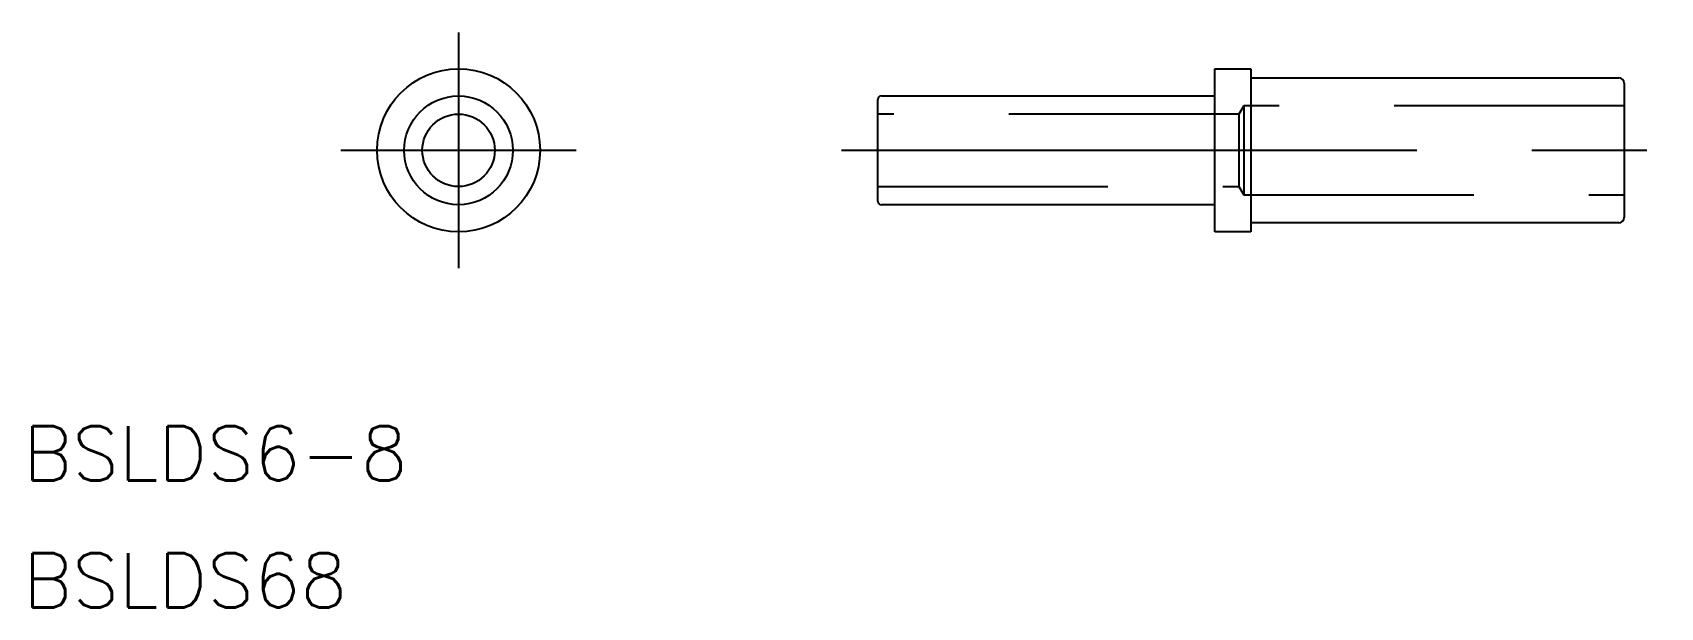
# Model space of a CAD drawing. Extents: x -23.5 to 66.3, y -25.2 to 6.5.
import ezdxf

# ---------------------------------------------------------------- set-up
doc = ezdxf.new("R2010")
doc.units = 0
doc.linetypes.add('CENTER', pattern=[50.8, 31.75, -6.35, 6.35, -6.35])
doc.linetypes.add('DASHED', pattern=[19.05, 12.7, -6.35])
doc.layers.get('0').update_dxf_attribs({"linetype": 'CONTINUOUS'})
doc.layers.add('CENTER', color=1, linetype='CENTER')
doc.styles.get("Standard").update_dxf_attribs({"font": 'txt.shx', "height": 3, "bigfont": 'bigfont.shx'})

msp = doc.modelspace()

# ---------------------------------------------------------------- linework, layer by layer
at = {"color": 7, "linetype": 'CONTINUOUS'}
for p, q in [((41.738, 4.5), (43.738, 4.5)), ((41.738, -3), (41.738, 4.5)), ((43.738, 4.5), (43.738, -4)), ((43.738, 4), (64.038, 4)), ((64.338, 3.7), (64.338, 2.45)), ((23.138, 2), (23.138, 2.8)), ((23.338, 3), (41.738, 3)), ((23.138, -2), (23.138, 2)), ((64.338, 2.45), (64.338, -2.45)), ((23.138, -2.8), (23.138, -2)), ((64.338, -2.45), (64.338, -3.7)), ((41.738, -3), (23.338, -3)), ((41.738, -4.5), (41.738, -3)), ((64.038, -4), (43.738, -4)), ((43.738, -4), (43.738, -4.5)), ((43.738, -4.5), (41.738, -4.5))]:
    msp.add_line(p, q, dxfattribs=at)
at = {"color": 3, "linetype": 'DASHED'}
for p, q in [((43.068, 2), (23.138, 2)), ((43.338, 2.45), (43.068, 2)), ((43.068, 2), (43.068, -2)), ((64.338, 2.45), (43.338, 2.45)), ((43.338, 2.45), (43.338, -2.45)), ((23.138, -2), (43.068, -2)), ((43.068, -2), (43.338, -2.45)), ((43.338, -2.45), (64.338, -2.45))]:
    msp.add_line(p, q, dxfattribs=at)
at = {"color": 7, "linetype": 'CONTINUOUS'}
for radius in [4.5, 3, 2]:
    msp.add_circle((0, 0), radius, dxfattribs=at)
for centre, radius, start, end in [((64.038, 3.7), 0.3, 0, 90), ((23.338, 2.8), 0.2, 90, 180), ((23.338, -2.8), 0.2, 180, 270), ((64.038, -3.7), 0.3, 270, 0)]:
    msp.add_arc(centre, radius, start, end, dxfattribs=at)
at = {"layer": 'CENTER', "color": 1, "linetype": 'CENTER'}
for p, q in [((0, 6.5), (0, -6.5)), ((-6.5, 0), (6.5, 0)), ((21.138, 0), (66.338, 0))]:
    msp.add_line(p, q, dxfattribs=at)

# ---------------------------------------------------------------- texts
at = {"color": 7, "linetype": 'CONTINUOUS'}
for s, p in [('BSLDS6-8', (-24.027, -18.232)), ('BSLDS68', (-24.027, -25.232))]:
    msp.add_text(s, height=3, dxfattribs=at).set_placement(p)

doc.saveas('drawing.dxf')
